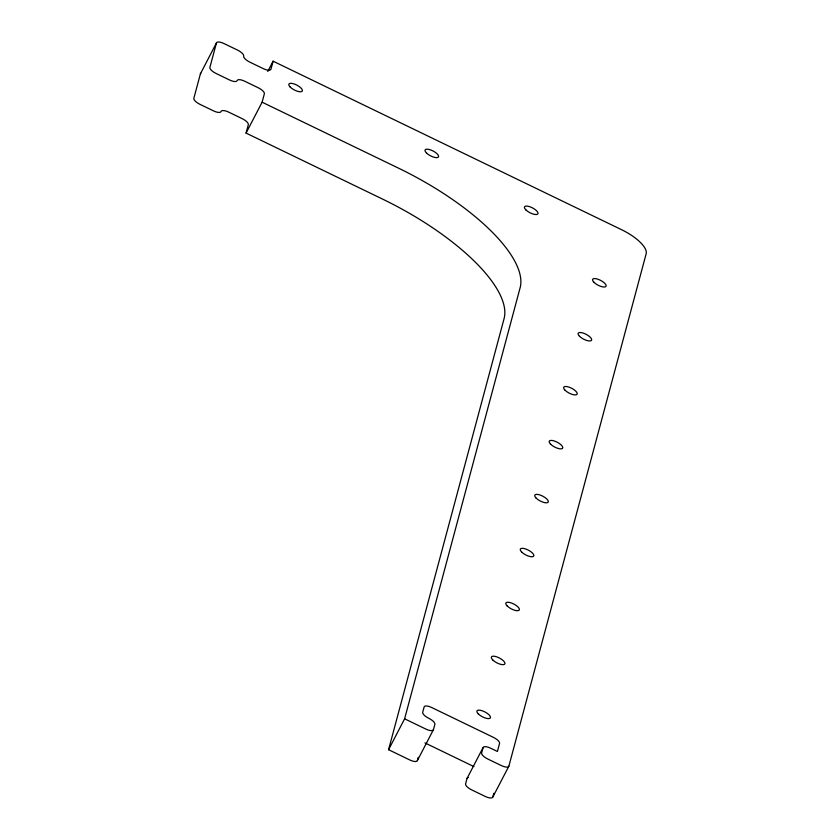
<?xml version="1.0" encoding="UTF-8"?>
<svg xmlns="http://www.w3.org/2000/svg" width="840" height="840" viewBox="0 0 840 840"><rect width="100%" height="100%" fill="white"/><g stroke="black" fill="none" stroke-linecap="round" stroke-linejoin="round"><path stroke-width="1.26" d="M273.105 61.194L270.931 69.29A7.581 2.74 27.4 0 1 263.403 68.691L249.774 62.108A7.581 2.74 27.4 0 1 243.684 56.112A7.581 2.74 27.4 0 0 237.605 50.127L223.976 43.544A7.581 2.74 27.4 0 0 216.447 42.945L200.403 73.836L193.841 98.322A7.581 2.74 27.4 0 0 199.93 104.317L213.549 110.901A7.581 2.74 27.4 0 0 221.078 111.499A7.581 2.74 27.4 0 1 228.617 112.088L242.235 118.681A7.581 2.74 27.4 0 1 248.325 124.667L246.067 133.088L382.284 198.954A151.715 54.715 27.4 0 1 504.042 318.769L388.574 749.7L409.836 759.98A7.581 2.74 27.4 0 0 417.375 760.578L433.419 729.687L434.868 724.29A7.581 2.74 27.4 0 0 428.778 718.295A7.581 2.74 27.4 0 1 422.688 712.31L424.137 706.913A7.581 2.74 27.4 0 1 431.666 707.511L493.49 737.404A7.581 2.74 27.4 0 1 499.58 743.389L497.417 751.485L490.602 748.188A7.581 2.74 27.4 0 0 483.074 747.6L467.019 778.491L465.581 783.888A7.581 2.74 27.4 0 0 471.66 789.873L485.289 796.457A7.581 2.74 27.4 0 0 492.818 797.055L508.872 766.164L646.159 253.775A30.345 10.941 27.4 0 0 621.81 229.814L273.105 61.194L267.75 71.495M216.447 42.945L209.885 67.431A7.581 2.74 27.4 0 0 215.975 73.416L229.593 80.01A7.581 2.74 27.4 0 0 237.132 80.598A7.581 2.74 27.4 0 1 244.661 81.197L258.279 87.791A7.581 2.74 27.4 0 1 264.369 93.776L262.111 102.197L246.067 133.088M388.574 749.7L404.618 718.809L520.086 287.879A151.715 54.715 27.4 0 0 398.328 168.063L262.111 102.197M417.375 760.578L418.236 757.333M483.074 747.6L481.625 752.986A7.581 2.74 27.4 0 0 487.715 758.982L501.333 765.566A7.581 2.74 27.4 0 0 508.872 766.164M492.818 797.055L493.836 793.264M404.618 718.809L425.88 729.089A7.581 2.74 27.4 0 0 433.419 729.687M424.956 742.917L473.949 766.605M467.019 778.491A7.581 2.74 27.4 0 1 468.3 777.577M200.403 73.836A7.581 2.74 27.4 0 1 200.823 73.248M478.349 713.958A7.581 2.74 27.4 0 0 490.067 718.252A7.581 2.74 27.4 0 0 482.612 710.913A7.581 2.74 27.4 0 0 478.349 713.958M536.172 498.162A7.581 2.74 27.4 0 0 547.89 502.457A7.581 2.74 27.4 0 0 540.435 495.128A7.581 2.74 27.4 0 0 536.172 498.162M593.996 282.366A7.581 2.74 27.4 0 0 605.714 286.661A7.581 2.74 27.4 0 0 598.259 279.332A7.581 2.74 27.4 0 0 593.996 282.366M426.479 152.985A7.581 2.74 27.4 0 0 438.197 157.29A7.581 2.74 27.4 0 0 430.742 149.951A7.581 2.74 27.4 0 0 426.479 152.985M550.63 444.213A7.581 2.74 27.4 0 0 562.349 448.507A7.581 2.74 27.4 0 0 554.894 441.179A7.581 2.74 27.4 0 0 550.63 444.213M492.807 660.009A7.581 2.74 27.4 0 0 504.525 664.303A7.581 2.74 27.4 0 0 497.07 656.964A7.581 2.74 27.4 0 0 492.807 660.009M521.714 552.111A7.581 2.74 27.4 0 0 533.432 556.405A7.581 2.74 27.4 0 0 525.976 549.077A7.581 2.74 27.4 0 0 521.714 552.111M579.537 336.315A7.581 2.74 27.4 0 0 591.255 340.61A7.581 2.74 27.4 0 0 583.8 333.281A7.581 2.74 27.4 0 0 579.537 336.315M290.262 87.118A7.581 2.74 27.4 0 0 301.98 91.423A7.581 2.74 27.4 0 0 294.525 84.084A7.581 2.74 27.4 0 0 290.262 87.118M565.089 390.264A7.581 2.74 27.4 0 0 576.807 394.558A7.581 2.74 27.4 0 0 569.341 387.23A7.581 2.74 27.4 0 0 565.089 390.264M507.266 606.06A7.581 2.74 27.4 0 0 518.984 610.355A7.581 2.74 27.4 0 0 511.529 603.015A7.581 2.74 27.4 0 0 507.266 606.06M525.871 209.874A7.581 2.74 27.4 0 0 537.6 214.179A7.581 2.74 27.4 0 0 530.135 206.84A7.581 2.74 27.4 0 0 525.871 209.874"/></g></svg>
